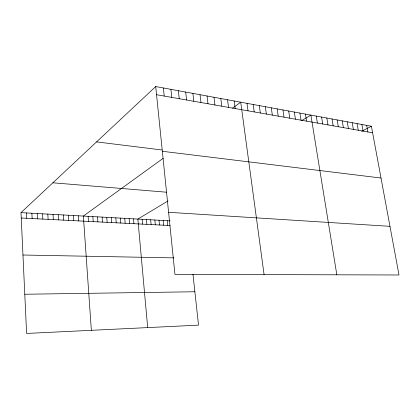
<?xml version="1.0" encoding="UTF-8"?>
<svg xmlns="http://www.w3.org/2000/svg" width="420" height="420" viewBox="0 0 420 420"><rect width="100%" height="100%" fill="white"/><g stroke="black" fill="none" stroke-linecap="round" stroke-linejoin="round"><path stroke-width="0.63" d="M192.974 274.286L198.524 325.148L26.602 333.443L21 212.63L155.71 86.557L371.401 126.231L399 274.985L174.951 274.355L155.71 86.557M163.202 158.293L83.365 216.069L91.361 330.32M232.517 108.134L240.718 102.197L264.08 274.601M168.042 200.933L137.86 219.072L147.683 327.6M301.534 120.713L310.879 115.101L336.83 274.806M361.673 131.281L371.401 126.231M24.785 294.247L194.88 291.764M22.964 255.019L173.948 257.88M21.252 218.006L170.047 225.53M21 212.63L170.142 220.852M168.593 212.299L389.975 226.338M52.883 182.789L166.457 192.203M162.341 151.284L381.008 178.022M96.579 141.897L162.078 149.987M156.544 94.705L372.614 132.783M366.676 125.365L367.889 131.948M361.898 124.483L363.101 131.103M357.063 123.596L358.26 130.252M352.17 122.698L353.367 129.386M347.225 121.784L348.411 128.515M342.216 120.866L343.397 127.633M337.15 119.931L338.32 126.74M332.02 118.991L333.186 125.832M326.828 118.036L327.989 124.919M321.578 117.07L322.728 123.989M316.26 116.088L317.405 123.055M305.429 114.098L306.558 121.139M299.911 113.085L301.035 120.167M294.326 112.056L295.439 119.18M288.671 111.017L289.774 118.183M282.944 109.961L284.036 117.17M277.142 108.895L278.224 116.146M271.268 107.814L272.339 115.112M265.314 106.722L266.38 114.061M259.287 105.609L260.342 112.996M253.176 104.486L254.221 111.92M246.992 103.352L248.021 110.828M234.171 100.989L235.179 108.565M227.535 99.771L228.527 107.389M220.804 98.532L221.781 106.202M213.974 97.277L214.94 104.995M207.055 96.002L208.005 103.772M200.03 94.71L200.97 102.533M192.911 93.403L193.83 101.278M185.687 92.075L186.59 100.002M178.353 90.725L179.246 98.705M170.919 89.355L171.791 97.393M163.37 87.969L164.225 96.059M167.239 220.694L167.722 225.414M163.144 220.469L163.616 225.209M159.012 220.238L159.484 224.999M154.849 220.012L155.316 224.789M150.654 219.781L151.111 224.574M146.422 219.544L146.874 224.359M142.159 219.308L142.601 224.144M133.523 218.836L133.954 223.708M129.15 218.594L129.575 223.487M124.745 218.347L125.165 223.262M120.299 218.106L120.713 223.036M115.815 217.859L116.225 222.81M111.3 217.607L111.699 222.579M106.743 217.355L107.132 222.353M102.144 217.103L102.533 222.117M97.508 216.846L97.892 221.881M92.836 216.589L93.209 221.645M88.121 216.332L88.484 221.408M78.424 215.796L78.771 220.915M73.437 215.518L73.778 220.663M68.408 215.245L68.738 220.411M63.331 214.961L63.651 220.154M58.207 214.678L58.522 219.891M53.035 214.394L53.34 219.629M47.817 214.106L48.116 219.366M42.551 213.817L42.84 219.098M37.238 213.523L37.517 218.831M31.878 213.229L32.146 218.558M26.465 212.929L26.723 218.285"/></g></svg>
